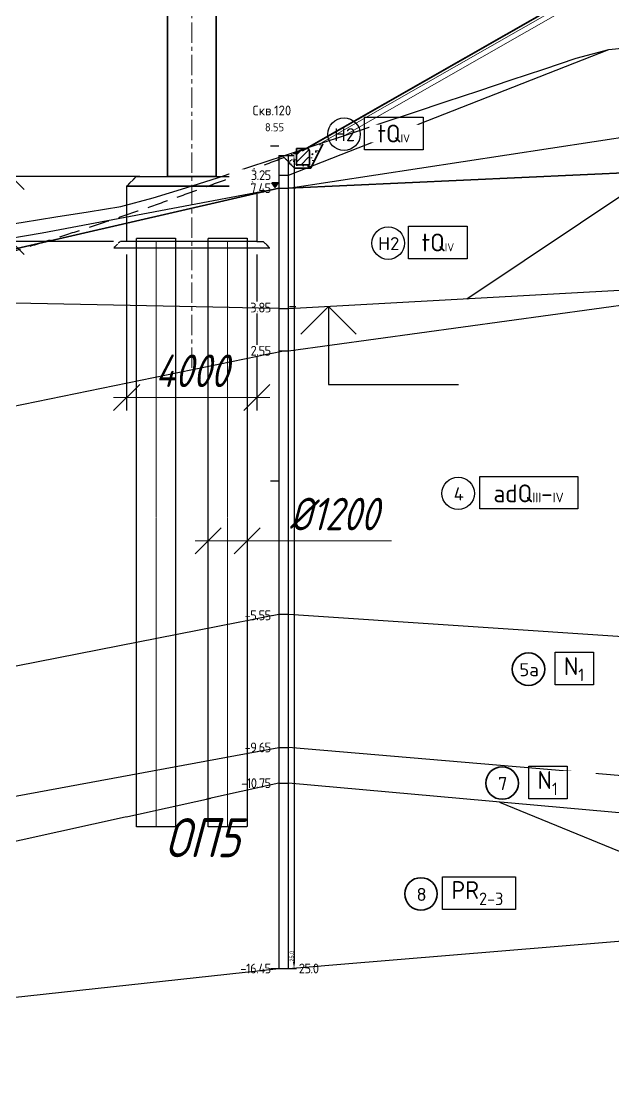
# Model space of a CAD drawing. Header units: millimetres. Extents: x 1864 to 10174863, y -4887456 to 5366151.
# Drawn here: x 5429049 to 5447258, y -20026 to 12681 of the extents above; entities that cross this region are included whole.
import ezdxf
from ezdxf.enums import TextEntityAlignment as Align

# ---------------------------------------------------------------- set-up
doc = ezdxf.new("R2018")
doc.units = ezdxf.units.MM
doc.linetypes.add('невидимая', pattern=[9.525, 6.35, -3.175])
doc.linetypes.add('осевая', pattern=[2, 1.25, -0.25, 0.25, -0.25])
for name, color, linetype, lineweight in [('!!ТЕКСТ', 3, 'Continuous', 20), ('1-Бетон', 106, 'Continuous', 35), ('1-Примечания', 4, 'Continuous', 25), ('1-Размеры', 1, 'Continuous', 25), ('1-Текст_3', 250, 'Continuous', 25), ('1-Штриховка', 8, 'Continuous', 9), ('ИС 6. Штриховка', 8, 'Continuous', 5), ('ИС_Основная', 7, 'Continuous', 35), ('ИС_Ось', 3, 'осевая', 18), ('ИС_ПС_Med', 7, 'Continuous', 35), ('ИС_Размер', 3, 'Continuous', 18), ('ИС_Тонкая', 3, 'Continuous', 18), ('Штриховка', 2, 'Continuous', 5)]:
    doc.layers.add(name, color=color, linetype=linetype, lineweight=lineweight)
for name, color, linetype in [('geology', 250, 'Continuous'), ('Возрастные индексы', 1, 'Continuous'), ('Геология', 250, 'Continuous'), ('ИС_Невидимая', 4, 'невидимая'), ('Номера ИГЭ', 22, 'Continuous'), ('Отметки в скважинах', 7, 'Continuous'), ('Скважина', 170, 'Continuous'), ('Черный профиль', 3, 'Continuous')]:
    doc.layers.add(name, color=color, linetype=linetype)
doc.layers.add('Оси_Невидимые', color=5, linetype='Continuous', plot=False)
doc.layers.add('Помощь_Невидимый', color=7, linetype='Continuous', lineweight=30, plot=False)
doc.styles.add('0', font='isocpeur.ttf', dxfattribs={"width": 0.8, "oblique": 15})
doc.styles.add('ISOCPEUR', font='isocpeur.ttf', dxfattribs={"width": 0.8, "oblique": 15, "height": 2.5})
doc.styles.get("Standard").update_dxf_attribs({"font": 'arial.ttf'})
doc.styles.add('Стандарт-геология', font='romant.shx', dxfattribs={"width": 0.9, "height": 2.5})
doc.dimstyles.new('М400нов', dxfattribs={"dimscale": 400, "dimtxt": 2.5, "dimasz": 2, "dimexe": 1, "dimexo": 1, "dimgap": 0.8, "dimtad": 1, "dimdec": 0, "dimzin": 0, "dimdsep": 46, "dimtxsty": '0', "dimblk": 'OBLIQUE', "dimcen": 0.09, "dimdle": 1, "dimclrd": 256, "dimclre": 256, "dimclrt": 256, "dimadec": 4, "dimazin": 0, "dimtfac": 1, "dimtdec": 0, "dimtmove": 1, "dimatfit": 2, "dimfxl": 1, "dimtolj": 1, "dimtzin": 0, "dimlwd": -1, "dimarcsym": 0})
doc.dimstyles.new('Скважина', dxfattribs={"dimtxt": 1.2, "dimasz": 2, "dimexe": 0, "dimexo": 0, "dimgap": 0.1, "dimtad": 1, "dimjust": 2, "dimtoh": 1, "dimdec": 1, "dimlfac": 0.1, "dimrnd": 0.1, "dimzin": 0, "dimdsep": 46, "dimtxsty": 'Standard', "dimcen": 0, "dimdle": 1.5, "dimadec": 1, "dimazin": 0, "dimtfac": 1, "dimtdec": 1, "dimtofl": 0, "dimtmove": 0, "dimatfit": 3, "dimfxl": 3, "dimtolj": 1, "dimtzin": 0, "dimarcsym": 0})

# ---------------------------------------------------------------- blocks, each defined once
blk = doc.blocks.new('*U453')
at = {"layer": '1-Примечания', "linetype": 'Continuous'}
blk.add_line((0, 0), (0.5, 0), dxfattribs=at)
for points in [[(5.121, -2.121), (3, 0), (0.879, -2.121)], [(3, 0), (3, -6), (13, -6)]]:
    blk.add_lwpolyline(points, dxfattribs=at)
at = {"layer": '1-Текст_3', "lineweight": 30, "oblique": 15, "width": 0.8, "flags": 104}
blk.add_attdef('ВЫСОТА', text='', height=3, dxfattribs=at).set_placement((8.127, -3.833), align=Align.MIDDLE_CENTER)
blk.add_attdef('ПРИМЕЧАНИЕ', text='', height=3, dxfattribs=at).set_placement((8, -6.75), align=Align.TOP_CENTER)
blk = doc.blocks.new('_OBLIQUE')
at = {"color": 0, "linetype": 'ByBlock', "lineweight": -2}
blk.add_line((0.5, 0.5), (-0.5, -0.5), dxfattribs=at)
blk = doc.blocks.new('*D1254')
at = {"layer": 'Defpoints', "color": 0, "linetype": 'Continuous', "transparency": 16777216}
for p in [(5433290, 17910), (5428741, 7910), (5433089, 7910)]:
    blk.add_point(p, dxfattribs=at)
at = {"layer": 'ИС_Размер', "transparency": 16777216}
blk.add_line((5428741, 18310), (5428741, 7510), dxfattribs=at)
at = {"layer": 'ИС_Размер', "lineweight": -2, "transparency": 16777216}
for p, q in [((5432890, 17910), (5428341, 17910)), ((5432689, 7910), (5428341, 7910))]:
    blk.add_line(p, q, dxfattribs=at)
at = {"layer": 'ИС_Размер', "linetype": 'Continuous', "transparency": 16777216, "xscale": 800, "yscale": 800, "zscale": 800}
for p, rotation in [((5428741, 17910), 90), ((5428741, 7910), 270)]:
    blk.add_blockref('_OBLIQUE', p, dxfattribs=dict(at, rotation=rotation))
at = {"layer": 'ИС_Размер', "linetype": 'Continuous', "transparency": 16777216, "insert": (5427921, 12910), "char_height": 1000, "attachment_point": 5, "rotation": 90, "style": '0'}
blk.add_mtext('\\A1;10000', dxfattribs=at)
blk = doc.blocks.new('*D1289')
at = {"layer": 'Defpoints', "color": 0, "linetype": 'Continuous', "transparency": 16777216}
for p in [(5432588, 7910), (5428741, 5910), (5432288, 5910)]:
    blk.add_point(p, dxfattribs=at)
at = {"layer": 'ИС_Размер', "transparency": 16777216}
blk.add_line((5428741, 8310), (5428741, 5510), dxfattribs=at)
at = {"layer": 'ИС_Размер', "lineweight": -2, "transparency": 16777216}
for p, q in [((5432188, 7910), (5428341, 7910)), ((5431888, 5910), (5428341, 5910))]:
    blk.add_line(p, q, dxfattribs=at)
at = {"layer": 'ИС_Размер', "linetype": 'Continuous', "transparency": 16777216, "xscale": 800, "yscale": 800, "zscale": 800}
for p, rotation in [((5428741, 7910), 90), ((5428741, 5910), 270)]:
    blk.add_blockref('_OBLIQUE', p, dxfattribs=dict(at, rotation=rotation))
at = {"layer": 'ИС_Размер', "linetype": 'Continuous', "transparency": 16777216, "insert": (5427921, 6910), "char_height": 1000, "attachment_point": 5, "rotation": 90, "style": '0'}
blk.add_mtext('\\A1;2000', dxfattribs=at)
blk = doc.blocks.new('*D1256')
at = {"layer": 'Defpoints', "color": 0, "linetype": 'Continuous', "transparency": 16777216}
for p in [(5432288, 5910), (5436288, 5910), (5436288, 1111)]:
    blk.add_point(p, dxfattribs=at)
at = {"layer": 'ИС_Размер', "lineweight": -2, "transparency": 16777216}
for p, q in [((5432288, 5510), (5432288, 711)), ((5436288, 5510), (5436288, 711))]:
    blk.add_line(p, q, dxfattribs=at)
at = {"layer": 'ИС_Размер', "transparency": 16777216}
blk.add_line((5431888, 1111), (5436688, 1111), dxfattribs=at)
at = {"layer": 'ИС_Размер', "linetype": 'Continuous', "transparency": 16777216, "xscale": 800, "yscale": 800, "zscale": 800, "rotation": 180}
blk.add_blockref('_OBLIQUE', (5432288, 1111), dxfattribs=at)
at = {"layer": 'ИС_Размер', "linetype": 'Continuous', "transparency": 16777216, "xscale": 800, "yscale": 800, "zscale": 800}
blk.add_blockref('_OBLIQUE', (5436288, 1111), dxfattribs=at)
at = {"layer": 'ИС_Размер', "linetype": 'Continuous', "transparency": 16777216, "insert": (5434288, 1931), "char_height": 1000, "attachment_point": 5, "style": '0'}
blk.add_mtext('\\A1;4000', dxfattribs=at)
blk = doc.blocks.new('*D1280')
at = {"layer": 'Defpoints', "color": 0, "linetype": 'Continuous', "transparency": 16777216}
for p in [(5434791, -3294), (5435991, -3294), (5435991, -3294)]:
    blk.add_point(p, dxfattribs=at)
at = {"layer": 'ИС_Размер', "transparency": 16777216}
for p, q in [((5434391, -3294), (5436391, -3294)), ((5440430, -3294), (5435991, -3294))]:
    blk.add_line(p, q, dxfattribs=at)
at = {"layer": 'ИС_Размер', "linetype": 'Continuous', "transparency": 16777216, "xscale": 800, "yscale": 800, "zscale": 800, "rotation": 180}
blk.add_blockref('_OBLIQUE', (5434791, -3294), dxfattribs=at)
at = {"layer": 'ИС_Размер', "linetype": 'Continuous', "transparency": 16777216, "xscale": 800, "yscale": 800, "zscale": 800}
blk.add_blockref('_OBLIQUE', (5435991, -3294), dxfattribs=at)
at = {"layer": 'ИС_Размер', "linetype": 'Continuous', "transparency": 16777216, "insert": (5438656, -2474), "char_height": 1000, "attachment_point": 5, "style": '0'}
blk.add_mtext('\\A1;%%C1200', dxfattribs=at)
blk = doc.blocks.new('*D1074')
at = {"layer": 'Defpoints', "color": 0, "transparency": 16777216}
for p in [(0, 90), (0, -160), (1.69, -160)]:
    blk.add_point(p, dxfattribs=at)
at = {"layer": 'Оси_Невидимые', "color": 0, "lineweight": -2, "transparency": 16777216}
for p, q in [((0, 90), (1.69, 90)), ((1.69, 88), (1.69, -158)), ((0, -160), (1.69, -160))]:
    blk.add_line(p, q, dxfattribs=at)
at = {"layer": 'Оси_Невидимые', "color": 0, "transparency": 16777216}
for points in [[(1.36, 88), (2.03, 88), (1.69, 90)], [(1.36, -158), (2.03, -158), (1.69, -160)]]:
    blk.add_solid(points, dxfattribs=at)
at = {"layer": 'Оси_Невидимые', "color": 0, "transparency": 16777216, "insert": (0.98, -156.23), "char_height": 1.2, "attachment_point": 5, "rotation": 90}
blk.add_mtext('\\A1;25.0', dxfattribs=at)
blk = doc.blocks.new('*U1061')
at = {"layer": 'Скважина'}
for p, q in [((-1.5, 0), (-1.5, -250)), ((1.5, -250), (1.5, 0)), ((-1.5, -250), (1.5, -250))]:
    blk.add_line(p, q, dxfattribs=at)
blk = doc.blocks.new('*D1070')
at = {"layer": 'Defpoints', "color": 0, "transparency": 16777216}
for p in [(0, -13), (0, -263), (1.69, -263)]:
    blk.add_point(p, dxfattribs=at)
at = {"layer": 'Оси_Невидимые', "color": 0, "lineweight": -2, "transparency": 16777216}
for p, q in [((0, -13), (1.69, -13)), ((1.69, -15), (1.69, -261)), ((0, -263), (1.69, -263))]:
    blk.add_line(p, q, dxfattribs=at)
at = {"layer": 'Оси_Невидимые', "color": 0, "transparency": 16777216}
for points in [[(1.36, -15), (2.03, -15), (1.69, -13)], [(1.36, -261), (2.03, -261), (1.69, -263)]]:
    blk.add_solid(points, dxfattribs=at)
at = {"layer": 'Оси_Невидимые', "color": 0, "transparency": 16777216, "insert": (0.98, -259.23), "char_height": 1.2, "attachment_point": 5, "rotation": 90}
blk.add_mtext('\\A1;25.0', dxfattribs=at)
blk = doc.blocks.new('A$C2FC637E1')
at = {"layer": 'Штриховка'}
h = blk.add_hatch(color=5, dxfattribs=at)
h.dxf.hatch_style = 1
h.paths.add_polyline_path([(2, 1.5), (1, 1.5), (0, 1.5), (1, 0)])
at = {"layer": 'Геология', "color": 5}
for points in [[(1, 1.5), (0, 1.5)], [(1, 0), (1, 0), (0, 1.5)], [(2, 1.5), (1, 1.5)], [(1, 0), (2, 1.5)]]:
    blk.add_lwpolyline(points, dxfattribs=at)
blk = doc.blocks.new('A$C59180CC2')
at = {"color": 18, "true_color": 0x000000}
blk.add_circle((500, 500), 500, dxfattribs=at)
at = {"layer": 'Возрастные индексы', "color": 250, "insert": (2027, 520), "char_height": 300, "width": 1500, "attachment_point": 5, "style": 'Стандарт-геология', "bg_fill": 3, "box_fill_scale": 1, "bg_fill_color": 256, "bg_fill_transparency": 0}
blk.add_mtext('{\\H1.833x;tQ\\H0.4546x;IV}', dxfattribs=at)
at = {"layer": 'Номера ИГЭ', "color": 250, "style": 'Стандарт-геология'}
blk.add_text('Н2', height=400, dxfattribs=at).set_placement((516, 485), align=Align.MIDDLE)
at = {"layer": 'Возрастные индексы', "color": 250}
blk.add_lwpolyline([(1127, 1020), (2929, 1020), (2929, 20), (1127, 20)], close=True, dxfattribs=at)
blk = doc.blocks.new('A$C79B84F9B')
at = {"color": 18, "true_color": 0x000000}
blk.add_circle((4.99, 4.99), 4.99, dxfattribs=at)
at = {"layer": 'Возрастные индексы', "color": 250}
blk.add_lwpolyline([(11.62, 10.2), (41.78, 10.2), (41.78, 0.2), (11.62, 0.2)], close=True, dxfattribs=at)
at = {"layer": 'Номера ИГЭ', "color": 250, "style": 'Стандарт-геология'}
blk.add_text('4', height=4, dxfattribs=at).set_placement((5.17, 4.84), align=Align.MIDDLE)
at = {"layer": 'Возрастные индексы', "color": 250, "insert": (26.64, 4.99), "char_height": 3, "width": 29.5251, "attachment_point": 5, "style": 'Стандарт-геология', "bg_fill": 3, "box_fill_scale": 1, "bg_fill_color": 256, "bg_fill_transparency": 0}
blk.add_mtext('{\\H1.833x;аdQ}III{\\H1.833x;-}IV', dxfattribs=at)
blk = doc.blocks.new('A$C41da21a2')
at = {"layer": 'Возрастные индексы', "color": 250, "insert": (1899, 499), "char_height": 300, "width": 2952.51, "attachment_point": 5, "style": 'Стандарт-геология', "bg_fill": 3, "box_fill_scale": 1, "bg_fill_color": 256, "bg_fill_transparency": 0}
blk.add_mtext('\\A1;{\\H1.833x;N\\H0.7x;\\S^ 1;}', dxfattribs=at)
at = {"color": 18, "true_color": 0x000000}
blk.add_circle((499, 499), 499, dxfattribs=at)
at = {"layer": 'Возрастные индексы', "color": 250}
blk.add_lwpolyline([(1315, 1020), (2501, 1020), (2501, 20), (1315, 20)], close=True, dxfattribs=at)
at = {"layer": 'Номера ИГЭ', "color": 250, "style": 'Стандарт-геология'}
blk.add_text('5а', height=400, dxfattribs=at).set_placement((517, 484), align=Align.MIDDLE)
blk = doc.blocks.new('A$C88f1db7f')
at = {"color": 18, "true_color": 0x000000}
blk.add_circle((4.99, 4.99), 4.99, dxfattribs=at)
at = {"layer": 'Возрастные индексы', "color": 250}
blk.add_lwpolyline([(11.62, 10.2), (34.07, 10.2), (34.07, 0.2), (11.62, 0.2)], close=True, dxfattribs=at)
at = {"layer": 'Номера ИГЭ', "color": 250, "style": 'Стандарт-геология'}
blk.add_text('8', height=4, dxfattribs=at).set_placement((5.17, 4.84), align=Align.MIDDLE)
at = {"layer": 'Возрастные индексы', "color": 250, "insert": (22.32, 5.24), "char_height": 3, "width": 9.0522, "attachment_point": 5, "style": 'Стандарт-геология', "bg_fill": 3, "box_fill_scale": 1, "bg_fill_color": 256, "bg_fill_transparency": 0}
blk.add_mtext('\\A1;{\\H1.833x;PR\\H0.7x;\\S^ 2-3;}', dxfattribs=at)
blk = doc.blocks.new('A$C721D11AD')
at = {"layer": 'Возрастные индексы', "color": 250, "insert": (1899, 499), "char_height": 300, "width": 2952.51, "attachment_point": 5, "style": 'Стандарт-геология', "bg_fill": 3, "box_fill_scale": 1, "bg_fill_color": 256, "bg_fill_transparency": 0}
blk.add_mtext('\\A1;{\\H1.833x;N\\H0.7x;\\S^ 1;}', dxfattribs=at)
at = {"color": 18, "true_color": 0x000000}
blk.add_circle((499, 499), 499, dxfattribs=at)
at = {"layer": 'Возрастные индексы', "color": 250}
blk.add_lwpolyline([(1315, 1020), (2501, 1020), (2501, 20), (1315, 20)], close=True, dxfattribs=at)
at = {"layer": 'Номера ИГЭ', "color": 250, "style": 'Стандарт-геология'}
blk.add_text('7', height=400, dxfattribs=at).set_placement((517, 484), align=Align.MIDDLE)
blk = doc.blocks.new('*U1073')
at = {"layer": 'Отметки в скважинах'}
for p, q in [((-5.5, -160), (-3, -160)), ((0, -160), (2.5, -160))]:
    blk.add_line(p, q, dxfattribs=at)
at = {"layer": 'Помощь_Невидимый', "color": 5, "lineweight": -3}
for p, q in [((-5.5, -10), (-3, -10)), ((0, -160), (2.5, -160))]:
    blk.add_line(p, q, dxfattribs=at)
at = {"layer": 'Оси_Невидимые'}
dim = blk.add_aligned_dim(p1=(0, 90), p2=(0, -160), distance=1.69, dimstyle='Скважина', dxfattribs=at)
dim.commit()
dim.dimension.update_dxf_attribs({"geometry": '*D1074', "text_midpoint": (0.98, -156.23)})
at = {"layer": 'Отметки в скважинах', "lineweight": 13, "insert": (3.15, -160), "char_height": 3, "width": 7.6116, "attachment_point": 4, "style": 'Стандарт-геология', "bg_fill": 3, "box_fill_scale": 1.1, "bg_fill_color": 256, "bg_fill_transparency": 0}
blk.add_mtext('{\\T0.9;25.0}', dxfattribs=at)
blk = doc.blocks.new('*U1069')
at = {"layer": 'Отметки в скважинах'}
for p, q in [((-5.5, -263), (-3, -263)), ((0, -263), (2.5, -263))]:
    blk.add_line(p, q, dxfattribs=at)
at = {"layer": 'Помощь_Невидимый', "color": 5, "lineweight": -3}
for p, q in [((-5.5, -10), (-3, -10)), ((0, -263), (2.5, -263))]:
    blk.add_line(p, q, dxfattribs=at)
at = {"layer": 'Оси_Невидимые'}
dim = blk.add_aligned_dim(p1=(0, -13), p2=(0, -263), distance=1.69, dimstyle='Скважина', dxfattribs=at)
dim.commit()
dim.dimension.update_dxf_attribs({"geometry": '*D1070', "text_midpoint": (0.98, -259.23)})
at = {"layer": 'Отметки в скважинах', "lineweight": 13, "insert": (3.15, -263), "char_height": 3, "width": 7.6116, "attachment_point": 4, "style": 'Стандарт-геология', "bg_fill": 3, "box_fill_scale": 1.1, "bg_fill_color": 256, "bg_fill_transparency": 0}
blk.add_mtext('{\\T0.9;25.0}', dxfattribs=at)
blk = doc.blocks.new('нов геол')
at = {"layer": 'geology'}
blk.add_line((8639496, 419247), (8647723, 424743), dxfattribs=at)
blk.add_lwpolyline([(8640499, 403763), (8649790, 399954)], dxfattribs=at)
at = {"layer": 'Геология', "color": 18, "true_color": 0x000000, "xscale": 100, "yscale": 100, "zscale": 100}
blk.add_blockref('A$C79B84F9B', (8638734, 412760), dxfattribs=at)
at = {"layer": 'Скважина', "color": 0, "xscale": 100, "yscale": 100, "zscale": 100}
blk.add_blockref('*U1073', (8634019, 414646), dxfattribs=at)
at = {"layer": 'Скважина', "color": 0, "style": 'Стандарт-геология', "width": 0.9}
blk.add_text('Скв.120', height=300, dxfattribs=at).set_placement((8633507, 424885), align=Align.CENTER)
at = {"layer": 'Скважина', "color": 0, "lineweight": 13, "style": 'Стандарт-геология', "width": 0.9}
blk.add_text('8.55', height=250, dxfattribs=at).set_placement((8633882, 424644), align=Align.TOP_RIGHT)
at = {"layer": 'Геология', "color": 18, "true_color": 0x000000, "flags": 128}
blk.add_lwpolyline([(8633719, 423646), (8634019, 423646)], dxfattribs=at)
at = {"layer": 'geology', "color": 5, "xscale": 100, "yscale": 100, "zscale": 100}
blk.add_blockref('*U1061', (8633869, 423646), dxfattribs=at)
at = {"layer": 'geology', "color": 6}
blk.add_blockref('A$C59180CC2', (8636583, 420455), dxfattribs=at)
at = {"layer": 'Отметки в скважинах', "color": 0, "lineweight": 13, "char_height": 300, "width": 1241.03, "attachment_point": 6, "style": 'Стандарт-геология', "bg_fill": 3, "box_fill_scale": 1.1, "bg_fill_color": 256, "bg_fill_transparency": 0}
for s, insert in [('{\\T0.9;7.45}', (8633469, 422646)), ('{\\T0.9;2.55}', (8633469, 417646)), ('{\\T0.9;-16.45}', (8633469, 398646))]:
    blk.add_mtext(s, dxfattribs=dict(at, insert=insert))
at = {"layer": 'Отметки в скважинах', "color": 0, "lineweight": 13, "insert": (8633469, 423046), "char_height": 300, "width": 1241.03, "attachment_point": 6, "style": 'Стандарт-геология', "bg_fill": 3, "box_fill_scale": 1.1, "bg_fill_color": 256, "bg_fill_transparency": 0}
blk.add_mtext('{\\T0.9;3.25}', dxfattribs=at)
at = {"layer": 'Скважина', "color": 0, "xscale": 100, "yscale": 100, "zscale": 100}
blk.add_blockref('*U1069', (8634019, 424946), dxfattribs=at)
at = {"layer": 'geology'}
for p, q in [((8634019, 423046), (8643865, 426907)), ((8634019, 422646), (8655416, 425920)), ((8634019, 418946), (8655416, 420120)), ((8634019, 417646), (8649845, 419815)), ((8600879, 410876), (8633869, 417646)), ((8634019, 409546), (8655416, 408120)), ((8655416, 403620), (8634019, 405446)), ((8655416, 402420), (8634019, 404346))]:
    blk.add_line(p, q, dxfattribs=at)
at = {"layer": 'geology', "color": 6}
blk.add_lwpolyline([(8503260, 397476), (8531811, 396703), (8532111, 396703), (8548961, 400706), (8549261, 400706), (8564845, 395662), (8565145, 395662), (8600579, 395076), (8600879, 395071), (8633719, 398646), (8634019, 398646), (8655416, 400420)], dxfattribs=at)
at = {"layer": 'Геология', "color": 18, "true_color": 0x000000, "flags": 128}
for points in [[(8633719, 423046), (8634019, 423046)], [(8633719, 422646), (8634019, 422646)], [(8633719, 418946), (8634019, 418946)], [(8633719, 417646), (8634019, 417646)], [(8633719, 409546), (8634019, 409546)], [(8633719, 405446), (8634019, 405446)], [(8633719, 404346), (8634019, 404346)]]:
    blk.add_lwpolyline(points, dxfattribs=at)
at = {"layer": 'ИС_Основная', "color": 146, "linetype": 'Continuous', "true_color": 0x105689}
blk.add_line((8634019, 422646), (8655416, 423620), dxfattribs=at)
at = {"layer": 'geology', "xscale": 100, "yscale": 100, "zscale": 100}
blk.add_blockref('A$C2FC637E1', (8633509, 422664), dxfattribs=at)
at = {"layer": 'Отметки в скважинах', "color": 0, "lineweight": 13, "char_height": 300, "width": 1241.03, "attachment_point": 6, "style": 'Стандарт-геология', "bg_fill": 3, "box_fill_scale": 1.1, "bg_fill_color": 256, "bg_fill_transparency": 0}
for s, insert in [('{\\T0.9;3.85}', (8633469, 418972)), ('{\\T0.9;-5.55}', (8633469, 409508))]:
    blk.add_mtext(s, dxfattribs=dict(at, insert=insert))
at = {"layer": 'geology'}
for p, q in [((8633719, 418946), (8608267, 419463)), ((8600879, 403076), (8633719, 409546))]:
    blk.add_line(p, q, dxfattribs=at)
blk.add_lwpolyline([(8600879, 417476), (8605459, 418819), (8609375, 419718), (8612730, 420488), (8614699, 420712), (8618757, 420818), (8623298, 420741), (8626443, 421274), (8633719, 422646)], dxfattribs=at)
at = {"layer": 'ИС_Основная', "color": 146, "linetype": 'Continuous', "true_color": 0x105689}
blk.add_lwpolyline([(8600879, 415076), (8633719, 422646)], dxfattribs=at)
at = {"color": 6, "linetype": 'Continuous'}
blk.add_blockref('A$C721D11AD', (8640085, 403849), dxfattribs=at)
at = {"linetype": 'Continuous', "xscale": 100, "yscale": 100, "zscale": 100}
blk.add_blockref('A$C88f1db7f', (8637591, 400441), dxfattribs=at)
at = {"layer": '1-Бетон', "color": 6}
blk.add_blockref('A$C41da21a2', (8640895, 407352), dxfattribs=at)
at = {"layer": 'geology', "color": 6}
blk.add_blockref('A$C59180CC2', (8635225, 423806), dxfattribs=at)
at = {"layer": 'Отметки в скважинах', "color": 0, "lineweight": 13, "char_height": 300, "width": 1241.03, "attachment_point": 6, "style": 'Стандарт-геология', "bg_fill": 3, "box_fill_scale": 1.1, "bg_fill_color": 256, "bg_fill_transparency": 0}
for s, insert in [('{\\T0.9;-9.65}', (8633469, 405446)), ('{\\T0.9;-10.75}', (8633469, 404346))]:
    blk.add_mtext(s, dxfattribs=dict(at, insert=insert))
at = {"layer": 'geology'}
for points in [[(8600879, 399376), (8633719, 405446)], [(8633719, 404346), (8600879, 397076)]]:
    blk.add_lwpolyline(points, dxfattribs=at)

msp = doc.modelspace()

# ---------------------------------------------------------------- hatches: boundary and pattern name
at = {"layer": '1-Штриховка'}
h = msp.add_hatch(dxfattribs=at)
h.set_pattern_fill('AR-CONC', color=256, scale=2, style=0)
h.set_pattern_definition([(50, (5400173.25, -66308), (364.3693, -31.8782), [38.1, -419.1]), (355, (5400173.25, -66308), (-70.4857, 382.1133), [30.48, -335.28]), (100.451, (5400203.6, -66310.66), (293.885, 350.2334), [32.38, -356.18]), (46.1842, (5400173.25, -66206.4), (542.158, -84.0847), [57.15, -628.65]), (96.6356, (5400218.43, -66213.4), (474.8085, 494.851), [48.57, -534.27]), (351.184, (5400173.25, -66206.4), (474.8092, 494.8502), [45.72, -502.92]), (21, (5400224.05, -66231.8), (303.2298, -204.531), [38.1, -419.1]), (326, (5400224.05, -66231.8), (123.604, 368.376), [30.48, -335.28]), (71.4514, (5400249.32, -66248.85), (426.833, 163.8457), [32.38, -356.18]), (37.5, (5400173.25, -66308.01), (6.1772, 169.11008), [0, -331.216, 0, -340.36, 0, -336.55]), (7.5, (5400173.25, -66308), (133.63933, 200.36115), [0, -194.056, 0, -323.596, 0, -128.27]), (327.5, (5400059.97, -66308.01), (271.1812, -11.45749), [0, -127, 0, -396.24, 0, -525.78]), (317.5, (5400009.17, -66308), (296.25836, 50.853), [0, -165.1, 0, -263.144, 0, -373.38])])
h.paths.add_polyline_path([(5437945.1, 8808.4), (5437870.6, 8764.6), (5437561.5, 8764.6)], flags=17)
h.paths.add_polyline_path([(5437511.2, 8644.8), (5437103.8, 8509), (5437446.1, 8166.8), (5437946.1, 8166.8), (5438335.2, 8945.1), (5437911.2, 8695.6), (5437911.2, 8264.6), (5437511.2, 8264.6)])
at = {"layer": 'ИС 6. Штриховка'}
h = msp.add_hatch(dxfattribs=at)
h.set_pattern_fill('ANSI35', color=256, scale=50)
h.set_pattern_definition([(45, (4844286.3, -213538.9), (-224.5064, 224.5064), []), (45, (4844510.8, -213538.9), (-224.5064, 224.5064), [396.875, -79.375, 0, -79.375])])
h.paths.add_polyline_path([(5437511.2, 8764.6), (5437870.6, 8764.6), (5437911.2, 8695.6), (5437911.2, 8264.6), (5437511.2, 8264.6)])

# ---------------------------------------------------------------- linework, layer by layer
at = {"color": 251, "linetype": 'Continuous'}
msp.add_line((5437277.6, 8284.2), (5437303.1, 8309.7), dxfattribs=at)
at = {"layer": '1-Бетон', "color": 1}
msp.add_lwpolyline([(5457259.9, 20093.8), (5456759.9, 20093.8), (5451529, 16606.6), (5437870.6, 8801.8)], dxfattribs=at)
at = {"layer": '1-Бетон'}
msp.add_lwpolyline([(5435040, 17909.8), (5435039.4, 7909.8), (5433539.4, 7909.8), (5433540, 17909.8)], dxfattribs=at)
at = {"layer": 'ИС_Невидимая', "color": 146, "ltscale": 100, "true_color": 0x105689}
msp.add_lwpolyline([(5331923, 4296.5, 0.1019893), (5355729.4, 22), (5363413.7, 22, 0.4378517), (5372977.6, 22, 0.0104574), (5397294.9, 261.7, 0.3876281), (5406034.7, 1013.6, 0.0694032), (5437805.5, 8764.6)], format="xyb", dxfattribs=at)
at = {"layer": 'ИС_Невидимая', "ltscale": 0.3}
for points in [[(5436288.3, 7609.8), (5432288.3, 7609.8), (5432588.3, 7909.8), (5435988.9, 7909.8)], [(5436288.4, 5909.8), (5432288.4, 5909.8), (5432288.3, 7609.8), (5436288.3, 7609.8)]]:
    msp.add_lwpolyline(points, close=True, dxfattribs=at)
for points in [[(5432289.8, 5909.9), (5432089.8, 5909.9), (5431888.6, 5708.8)], [(5436290, 5908.6), (5436490, 5908.4), (5436689.9, 5708.3)], [(5431888.6, 5708.8), (5436689.9, 5708.8)]]:
    msp.add_lwpolyline(points, dxfattribs=at)
at = {"layer": 'ИС_Основная'}
msp.add_lwpolyline([(5437687.2, 8697), (5451529, 16606.6), (5456759.9, 20093.8), (5458636.9, 20093.8)], dxfattribs=at)
at = {"layer": 'ИС_Ось', "ltscale": 500}
msp.add_lwpolyline([(5434289.3, 2022.6), (5434290, 19647.5)], dxfattribs=at)
at = {"layer": 'ИС_ПС_Med'}
for p, q in [((5437946.1, 8166.8), (5438319.9, 8914.3)), ((5437103.8, 8509), (5437446.1, 8166.8)), ((5437511.2, 8764.6), (5437870.6, 8764.6)), ((5437511.2, 8264.6), (5437511.2, 8764.6)), ((5437870.6, 8764.6), (5437911.2, 8695.6)), ((5437911.2, 8695.6), (5437911.2, 8264.6)), ((5437911.2, 8264.6), (5437511.2, 8264.6)), ((5437946.1, 8166.8), (5437446.1, 8166.8))]:
    msp.add_line(p, q, dxfattribs=at)
at = {"layer": 'ИС_Тонкая'}
for points in [[(5438258, 8931), (5451571.1, 16538.5), (5456784.1, 20013.8), (5457259.9, 20013.8)], [(5438983.8, 9173), (5451650, 16410.8), (5456829.5, 19863.8), (5457259.9, 19863.8)]]:
    msp.add_lwpolyline(points, dxfattribs=at)
at = {"layer": 'Черный профиль', "linetype": 'Continuous', "flags": 128}
msp.add_lwpolyline([(5428107.7, 6344.9), (5429107.7, 6504.8), (5430107.7, 6664.4), (5431107.7, 6823.7), (5432107.7, 6982.8), (5433107.7, 7248.5), (5434107.7, 7561.2), (5435107.7, 7879.2), (5436107.7, 8213.4), (5437107.7, 8547.2), (5438107.7, 8880.9), (5439107.7, 9214.3), (5440107.7, 9547.5), (5441107.7, 9880.4), (5442107.7, 10213.1), (5443107.7, 10545.6), (5444107.7, 10877.9), (5445107.7, 11209.8), (5446107.7, 11541.6), (5447107.7, 11810.2), (5448107.7, 11917)], dxfattribs=at)

# ---------------------------------------------------------------- block references
at = {"layer": '1-Размеры', "transparency": 33554687}
ref = msp.add_blockref('*U453', (5437288.7, 3909.8), dxfattribs=dict(at, xscale=399.9999999999998, yscale=399.9999999999998, zscale=399.9999999999998, rotation=0.0002819284350356197))
lines = msp.add_mtext('\\W0.8000;3.91', dxfattribs={"layer": '1-Текст_3', "insert": (5440539.4, 2376.7), "char_height": 2.5, "attachment_point": 1, "rotation": 0.00028, "bg_fill": 3, "box_fill_scale": 1, "bg_fill_color": 256, "bg_fill_transparency": 0})
ref.add_attrib('ВЫСОТА', '', (5440539.4, 2376.7)).embed_mtext(lines)
lines = msp.add_mtext('\\W0.8000;', dxfattribs={"layer": '1-Текст_3', "insert": (5440488.7, 1209.8), "char_height": 2.5, "attachment_point": 1, "rotation": 0.00028, "bg_fill": 3, "box_fill_scale": 1, "bg_fill_color": 256, "bg_fill_transparency": 0})
ref.add_attrib('ПРИМЕЧАНИЕ', '', (5440488.7, 1209.8)).embed_mtext(lines)

# ---------------------------------------------------------------- texts
at = {"layer": '!!ТЕКСТ', "color": 1, "insert": (5434614.8, -12429.6), "char_height": 1200, "width": 3472.658, "attachment_point": 5, "style": 'ISOCPEUR', "bg_fill": 2}
msp.add_mtext('ОП5', dxfattribs=at)

# ---------------------------------------------------------------- dimensions: what is measured, and where the dimension line sits
at = {"layer": 'ИС_Размер', "linetype": 'Continuous'}
dim = msp.add_linear_dim(base=(5428740.7, 7909.8), p1=(5433290, 17909.8), p2=(5433088.8, 7909.8), angle=90, dimstyle='М400нов', dxfattribs=at)
dim.commit()
dim.dimension.update_dxf_attribs({"geometry": '*D1254', "text_midpoint": (5427920.7, 12909.8)})
dim = msp.add_linear_dim(base=(5428740.7, 5909.8), p1=(5432588.3, 7909.8), p2=(5432288.4, 5909.8), angle=90, dimstyle='М400нов', dxfattribs=at)
dim.commit()
dim.dimension.update_dxf_attribs({"geometry": '*D1289', "text_midpoint": (5428740.7, 6909.8), "dimtype": 160})
dim = msp.add_linear_dim(base=(5436288.5, 1111.5), p1=(5432288.4, 5909.8), p2=(5436288.5, 5909.8), dimstyle='М400нов', dxfattribs=at)
dim.commit()
dim.dimension.update_dxf_attribs({"geometry": '*D1256', "text_midpoint": (5434288.4, 1931.5)})
dim = msp.add_linear_dim(base=(5435991.1, -3293.6), p1=(5434791.1, -3293.6), p2=(5435991.1, -3293.6), text='%%C<>', dimstyle='М400нов', dxfattribs=at)
dim.commit()
dim.dimension.update_dxf_attribs({"geometry": '*D1280', "text_midpoint": (5438656.3, -3690.3), "dimtype": 160})

# ---------------------------------------------------------------- next in the draw order: block references
at = {"layer": '1-Бетон'}
msp.add_blockref('нов геол', (-3196756.2, -415097.2), dxfattribs=at)

# ---------------------------------------------------------------- next in the draw order: linework, layer by layer
at = {"layer": 'ИС_Невидимая', "ltscale": 0.3}
for points in [[(5432591.4, 6009.8), (5433791.4, 6009.8), (5433791.4, -12090.2), (5432591.4, -12090.2)], [(5434791.4, 6009.8), (5435991.4, 6009.8), (5435991.4, -12090.2), (5434791.4, -12090.2)]]:
    msp.add_lwpolyline(points, close=True, dxfattribs=at)
at = {"layer": 'ИС_Ось'}
for points in [[(5433191.4, 5909.8), (5433191.4, -12090.2)], [(5435391.4, 5909.8), (5435391.4, -12090.2)]]:
    msp.add_lwpolyline(points, dxfattribs=at)

doc.saveas('drawing.dxf')
